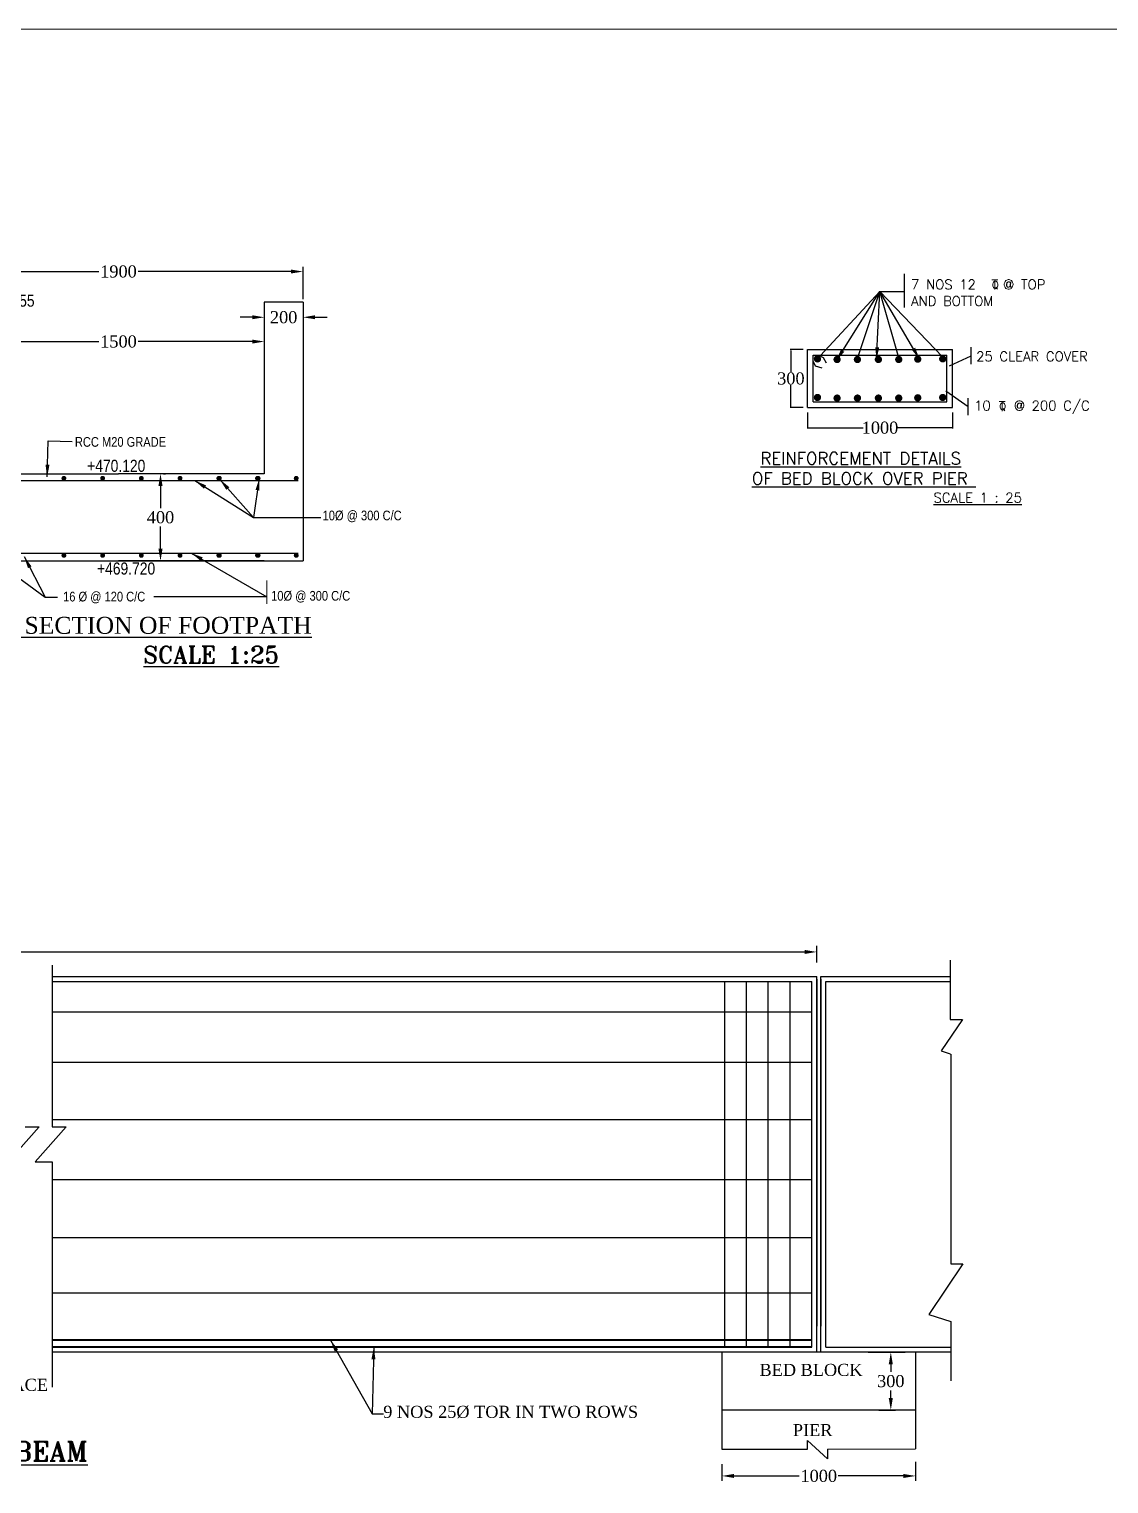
# Model space of a CAD drawing. Header units: millimetres. Extents: x 80 to 6605, y -575 to 2491.
# Drawn here: x 6029.2 to 6252.3, y -275.2 to 25.4 of the extents above; entities that cross this region are included whole.
import ezdxf
from ezdxf.enums import TextEntityAlignment as Align

# ---------------------------------------------------------------- set-up
doc = ezdxf.new("R2010")
doc.units = ezdxf.units.MM
for name, color, linetype in [('abutment', 2, 'Continuous'), ('border', 7, 'Continuous'), ('TEXT_GENERAL', 4, 'Continuous')]:
    doc.layers.add(name, color=color, linetype=linetype)
doc.styles.add('ARIAL NARROW', font='ARIALN.TTF')
doc.styles.add('arn', font='ARIALN.TTF')
doc.styles.add('ROMANT', font='romant')
doc.styles.add('SIMPLEX', font='simplex.shx')
doc.styles.get("Standard").update_dxf_attribs({"font": 'times.ttf', "height": 2.5})
doc.styles.add('TIMES NEW ROMAN', font='times.ttf')
doc.styles.add('TNR_2.5', font='times.ttf', dxfattribs={"height": 2.5})
doc.dimstyles.new('ISO-25', dxfattribs={"dimtxt": 2.5, "dimasz": 2.5, "dimexe": 1.25, "dimexo": 0.625, "dimtad": 1, "dimlfac": 25, "dimtxsty": 'Standard', "dimcen": 2.5, "dimadec": 0, "dimazin": 0, "dimtfac": 1, "dimtmove": 0, "dimatfit": 3, "dimfxl": 1, "dimarcsym": 0})
doc.dimstyles.get("Standard").update_dxf_attribs({"dimtxt": 0.18, "dimasz": 0.18, "dimexe": 0.18, "dimexo": 0.0625, "dimgap": 0.09, "dimtad": 0, "dimtih": 1, "dimtoh": 1, "dimdec": 4, "dimzin": 0, "dimdsep": 46, "dimtxsty": 'Standard', "dimcen": 0.09, "dimadec": 0, "dimazin": 0, "dimtfac": 1, "dimtdec": 4, "dimtofl": 0, "dimtmove": 0, "dimatfit": 3, "dimfxl": 1, "dimtolj": 1, "dimtzin": 0, "dimarcsym": 0})
doc.dimstyles.new('STYLE_ESH', dxfattribs={"dimtxt": 2.5, "dimasz": 2.5, "dimexe": 1, "dimexo": 0.625, "dimtad": 0, "dimtih": 1, "dimtoh": 1, "dimdec": 0, "dimlfac": 100, "dimzin": 9, "dimdsep": 46, "dimtxsty": 'TNR_2.5', "dimcen": 2.5, "dimadec": 0, "dimazin": 2, "dimtfac": 1, "dimtdec": 0, "dimtofl": 0, "dimtmove": 2, "dimatfit": 3, "dimfxl": 1, "dimarcsym": 0})

# ---------------------------------------------------------------- blocks, each defined once
blk = doc.blocks.new('*D95')
at = {"color": 0, "lineweight": -2, "transparency": 16777216}
for p, q in [((5834.05, -167.46), (5834.05, -164.05)), ((5836.55, -165.3), (6189.45, -165.3)), ((6191.95, -167.46), (6191.95, -164.05))]:
    blk.add_line(p, q, dxfattribs=at)
at = {"color": 0, "transparency": 16777216}
for points in [[(5836.55, -164.89), (5836.55, -165.72), (5834.05, -165.3)], [(6189.45, -164.89), (6189.45, -165.72), (6191.95, -165.3)]]:
    blk.add_solid(points, dxfattribs=at)
at = {"layer": 'Defpoints', "color": 0, "transparency": 16777216}
for p in [(6191.95, -165.3), (5834.05, -168.08), (6191.95, -168.08)]:
    blk.add_point(p, dxfattribs=at)
at = {"color": 0, "transparency": 16777216, "insert": (6013, -163.41), "char_height": 2.5, "attachment_point": 5}
blk.add_mtext('13500', dxfattribs=at)
blk = doc.blocks.new('*D96')
at = {"color": 0, "lineweight": -2, "transparency": 16777216}
for p, q in [((6190.02, -53.84), (6190.02, -57.14)), ((6220.02, -53.84), (6220.02, -57.14)), ((6190.2, -56.96), (6201.52, -56.96)), ((6219.84, -56.96), (6208.52, -56.96))]:
    blk.add_line(p, q, dxfattribs=at)
at = {"color": 0, "transparency": 16777216}
for points in [[(6190.2, -56.93), (6190.2, -56.99), (6190.02, -56.96)], [(6219.84, -56.93), (6219.84, -56.99), (6220.02, -56.96)]]:
    blk.add_solid(points, dxfattribs=at)
at = {"layer": 'Defpoints', "color": 0, "transparency": 16777216}
for p in [(6190.02, -53.77), (6220.02, -53.77), (6220.02, -56.96)]:
    blk.add_point(p, dxfattribs=at)
at = {"color": 0, "transparency": 16777216, "insert": (6205.02, -56.96), "char_height": 2.5, "attachment_point": 5}
blk.add_mtext('\\A1;1000', dxfattribs=at)
blk = doc.blocks.new('*D97')
at = {"color": 0, "lineweight": -2, "transparency": 16777216}
for p, q in [((6189.17, -40.79), (6186.43, -40.79)), ((6186.61, -40.97), (6186.61, -45.42)), ((6186.61, -52.61), (6186.61, -48.15)), ((6189.17, -52.79), (6186.43, -52.79))]:
    blk.add_line(p, q, dxfattribs=at)
at = {"color": 0, "transparency": 16777216}
for points in [[(6186.58, -40.97), (6186.64, -40.97), (6186.61, -40.79)], [(6186.58, -52.61), (6186.64, -52.61), (6186.61, -52.79)]]:
    blk.add_solid(points, dxfattribs=at)
at = {"layer": 'Defpoints', "color": 0, "transparency": 16777216}
for p in [(6186.61, -40.79), (6189.23, -40.79), (6189.23, -52.79)]:
    blk.add_point(p, dxfattribs=at)
at = {"color": 0, "transparency": 16777216, "insert": (6186.61, -46.79), "char_height": 2.5, "attachment_point": 5}
blk.add_mtext('\\A1;300', dxfattribs=at)
blk = doc.blocks.new('*D106')
at = {"color": 0, "lineweight": -2, "transparency": 16777216}
for p, q in [((6204.81, -248.01), (6208.25, -248.01)), ((6207.25, -250.51), (6207.25, -252.11)), ((6207.25, -257.51), (6207.25, -255.91)), ((6204.81, -260.01), (6208.25, -260.01))]:
    blk.add_line(p, q, dxfattribs=at)
at = {"color": 0, "transparency": 16777216}
for points in [[(6206.83, -250.51), (6207.67, -250.51), (6207.25, -248.01)], [(6206.83, -257.51), (6207.67, -257.51), (6207.25, -260.01)]]:
    blk.add_solid(points, dxfattribs=at)
at = {"layer": 'Defpoints', "color": 0, "transparency": 16777216}
for p in [(6204.19, -248.01), (6204.19, -260.01), (6207.25, -260.01)]:
    blk.add_point(p, dxfattribs=at)
at = {"color": 0, "transparency": 16777216, "insert": (6207.25, -254.01), "char_height": 2.5, "attachment_point": 5, "style": 'TNR_2.5'}
blk.add_mtext('300', dxfattribs=at)
blk = doc.blocks.new('*D107')
at = {"color": 0, "lineweight": -2, "transparency": 16777216}
for p, q in [((6172.37, -271.16), (6172.37, -274.6)), ((6174.87, -273.6), (6188.34, -273.6)), ((6209.87, -273.6), (6196.41, -273.6)), ((6212.37, -270.68), (6212.37, -274.6))]:
    blk.add_line(p, q, dxfattribs=at)
at = {"color": 0, "transparency": 16777216}
for points in [[(6174.87, -273.19), (6174.87, -274.02), (6172.37, -273.6)], [(6209.87, -273.19), (6209.87, -274.02), (6212.37, -273.6)]]:
    blk.add_solid(points, dxfattribs=at)
at = {"layer": 'Defpoints', "color": 0, "transparency": 16777216}
for p in [(6172.37, -270.53), (6212.37, -270.05), (6212.37, -273.6)]:
    blk.add_point(p, dxfattribs=at)
at = {"color": 0, "transparency": 16777216, "insert": (6192.37, -273.6), "char_height": 2.5, "attachment_point": 5, "style": 'TNR_2.5'}
blk.add_mtext('1000', dxfattribs=at)
blk = doc.blocks.new('*D166')
at = {"color": 0, "lineweight": -2, "transparency": 16777216}
for p, q in [((6009.58, -30.36), (6009.58, -23.68)), ((6085.82, -30.36), (6085.82, -23.68)), ((6012.08, -24.68), (6043.66, -24.68)), ((6083.32, -24.68), (6051.73, -24.68))]:
    blk.add_line(p, q, dxfattribs=at)
at = {"color": 0, "transparency": 16777216}
for points in [[(6012.08, -24.26), (6012.08, -25.09), (6009.58, -24.68)], [(6083.32, -24.26), (6083.32, -25.09), (6085.82, -24.68)]]:
    blk.add_solid(points, dxfattribs=at)
at = {"layer": 'Defpoints', "color": 0, "transparency": 16777216}
for p in [(6085.82, -24.68), (6009.58, -30.98), (6085.82, -30.98)]:
    blk.add_point(p, dxfattribs=at)
at = {"color": 0, "transparency": 16777216, "insert": (6047.7, -24.68), "char_height": 2.5, "attachment_point": 5, "style": 'TNR_2.5'}
blk.add_mtext('1900', dxfattribs=at)
blk = doc.blocks.new('*D167')
at = {"color": 0, "lineweight": -2, "transparency": 16777216}
for p, q in [((6017.58, -31.61), (6017.58, -40.15)), ((6077.82, -31.61), (6077.82, -40.15)), ((6020.08, -39.15), (6043.66, -39.15)), ((6075.32, -39.15), (6051.73, -39.15))]:
    blk.add_line(p, q, dxfattribs=at)
at = {"color": 0, "transparency": 16777216}
for points in [[(6020.08, -38.74), (6020.08, -39.57), (6017.58, -39.15)], [(6075.32, -38.74), (6075.32, -39.57), (6077.82, -39.15)]]:
    blk.add_solid(points, dxfattribs=at)
at = {"layer": 'Defpoints', "color": 0, "transparency": 16777216}
for p in [(6017.58, -30.98), (6077.82, -30.98), (6077.82, -39.15)]:
    blk.add_point(p, dxfattribs=at)
at = {"color": 0, "transparency": 16777216, "insert": (6047.7, -39.15), "char_height": 2.5, "attachment_point": 5, "style": 'TNR_2.5'}
blk.add_mtext('1500', dxfattribs=at)
blk = doc.blocks.new('*D168')
at = {"color": 0, "lineweight": -2, "transparency": 16777216}
for p, q in [((6056.38, -68.98), (6056.38, -73.58)), ((6057.01, -66.48), (6057.38, -66.48)), ((6056.38, -81.98), (6056.38, -77.38)), ((6055.76, -84.48), (6055.38, -84.48))]:
    blk.add_line(p, q, dxfattribs=at)
at = {"color": 0, "transparency": 16777216}
for points in [[(6055.96, -68.98), (6056.8, -68.98), (6056.38, -66.48)], [(6055.96, -81.98), (6056.8, -81.98), (6056.38, -84.48)]]:
    blk.add_solid(points, dxfattribs=at)
at = {"layer": 'Defpoints', "color": 0, "transparency": 16777216}
for p in [(6056.38, -66.48), (6056.38, -84.48), (6056.38, -84.48)]:
    blk.add_point(p, dxfattribs=at)
at = {"color": 0, "transparency": 16777216, "insert": (6056.38, -75.48), "char_height": 2.5, "attachment_point": 5, "style": 'TNR_2.5'}
blk.add_mtext('400', dxfattribs=at)
blk = doc.blocks.new('*D189')
at = {"color": 0, "lineweight": -2, "transparency": 16777216}
for p, q in [((6077.82, -31.61), (6077.82, -35.13)), ((6085.82, -31.61), (6085.82, -35.13)), ((6075.32, -34.13), (6072.82, -34.13)), ((6088.32, -34.13), (6090.82, -34.13))]:
    blk.add_line(p, q, dxfattribs=at)
at = {"color": 0, "transparency": 16777216}
for points in [[(6075.32, -33.71), (6075.32, -34.54), (6077.82, -34.13)], [(6088.32, -33.71), (6088.32, -34.54), (6085.82, -34.13)]]:
    blk.add_solid(points, dxfattribs=at)
at = {"layer": 'Defpoints', "color": 0, "transparency": 16777216}
for p in [(6077.82, -30.98), (6085.82, -30.98), (6085.82, -34.13)]:
    blk.add_point(p, dxfattribs=at)
at = {"color": 0, "transparency": 16777216, "insert": (6081.82, -34.13), "char_height": 2.5, "attachment_point": 5, "style": 'TNR_2.5'}
blk.add_mtext('200', dxfattribs=at)

msp = doc.modelspace()

# ---------------------------------------------------------------- linework, layer by layer
for p, q in [((6209.98111, -25.13453), (6209.98111, -32.13)), ((6204.99777, -28.79112), (6209.94495, -28.79112)), ((6190.01944, -52.78565), (6190.01944, -40.78565)), ((6190.01944, -40.78565), (6220.01944, -40.78565)), ((6191.21944, -51.58565), (6191.21944, -41.98565)), ((6191.21944, -41.98565), (6218.81944, -41.98565)), ((6192.39323, -41.98565), (6193.30296, -42.4197)), ((6218.81944, -51.58565), (6218.81944, -41.98565)), ((6220.01944, -52.78565), (6220.01944, -40.78565)), ((6223.82, -43.81269), (6223.82, -40.34206)), ((6191.21944, -43.2771), (6191.59721, -44.18614)), ((6191.59721, -44.18614), (6192.98248, -44.59935)), ((6193.30296, -42.4197), (6193.88188, -43.56634)), ((6223.24094, -54.33237), (6223.24094, -50.86175)), ((6190.01944, -52.78565), (6220.01944, -52.78565)), ((6190.01944, -52.78565), (6220.01944, -52.78565)), ((6191.21944, -51.58565), (6218.81944, -51.58565)), ((6034.01956, -168.00539), (6034.01956, -201.43778)), ((6219.54637, -166.98618), (6219.54637, -179.29553)), ((6034.01956, -170.4091), (6191.94767, -170.4091)), ((6034.01956, -170.4091), (6191.94767, -170.4091)), ((6191.94767, -248.0091), (6191.94767, -170.4091)), ((6191.94767, -170.9091), (6191.94767, -242.67106)), ((6192.81491, -170.4091), (6219.54637, -170.4091)), ((6192.81491, -170.4091), (6219.54637, -170.4091)), ((6192.81491, -248.0091), (6192.81491, -170.4091)), ((6192.81491, -170.9091), (6192.81491, -242.67106)), ((6034.01956, -171.4091), (6190.94767, -171.4091)), ((6172.94767, -247.0091), (6172.94767, -171.4091)), ((6177.44767, -247.0091), (6177.44767, -171.4091)), ((6181.94767, -247.0091), (6181.94767, -171.4091)), ((6186.44767, -247.0091), (6186.44767, -171.4091)), ((6190.94767, -247.0091), (6190.94767, -171.4091)), ((6193.81491, -171.4091), (6219.54637, -171.4091)), ((6193.81491, -247.0091), (6193.81491, -171.4091)), ((6034.01956, -177.66923), (6190.94767, -177.66923)), ((6222.03351, -179.29553), (6217.68022, -185.75338)), ((6219.54637, -179.29553), (6222.03351, -179.29553)), ((6217.68022, -185.75338), (6219.54637, -186.33901)), ((6219.68067, -186.41377), (6219.68067, -229.76787)), ((6034.01956, -188.07021), (6190.94767, -188.07021)), ((6031.2916, -201.43778), (6024.90263, -208.66187)), ((6028.43337, -201.43778), (6031.2916, -201.43778)), ((6036.87779, -201.43778), (6030.48882, -208.66187)), ((6034.01956, -199.92813), (6190.94767, -199.92813)), ((6034.01956, -201.43778), (6036.87779, -201.43778)), ((6030.48882, -208.66187), (6034.01956, -208.66187)), ((6034.01956, -208.66187), (6034.01956, -255.25264)), ((6034.01956, -212.35669), (6190.94767, -212.35669)), ((6034.01956, -224.33604), (6190.94767, -224.33604)), ((6222.11877, -229.76787), (6215.07357, -240.21899)), ((6219.63163, -229.76787), (6222.11877, -229.76787)), ((6034.01956, -235.7806), (6190.94767, -235.7806)), ((6215.07357, -240.21899), (6219.63163, -241.64938)), ((6219.63163, -241.64938), (6219.63163, -253.95874)), ((6192.81491, -248.0091), (6034.01956, -248.0091)), ((6172.37331, -248.0091), (6172.37331, -268.03456)), ((6219.63163, -248.0091), (6192.81491, -248.0091)), ((6202.57267, -248.0091), (6210.24715, -248.0091)), ((6212.37331, -248.0091), (6212.37331, -268.0274)), ((6212.37331, -260.0091), (6172.37331, -260.0091)), ((6194.14925, -270.04388), (6190.01774, -266.25839)), ((6190.01774, -268.03456), (6190.01774, -266.25839)), ((6172.37331, -268.03456), (6190.01774, -268.03456)), ((6194.14925, -268.03456), (6212.37331, -268.0274)), ((6194.14925, -268.03456), (6194.14925, -270.04388))]:
    msp.add_line(p, q)
at = {"color": 0}
for p, q in [((6077.81728, -30.98149), (6077.81728, -66.48149)), ((6085.81728, -30.98149), (6077.81728, -30.98149)), ((6085.81728, -30.98149), (6085.81728, -84.48149)), ((6010.59502, -67.89233), (6075.81728, -67.89233)), ((6017.57728, -66.48149), (6047.69728, -66.48149)), ((6029.80849, -67.89233), (6033.86184, -67.89233)), ((6077.81728, -66.48149), (6047.69728, -66.48149)), ((6065.58607, -67.89233), (6084.81482, -67.89233)), ((6010.59502, -82.86285), (6075.81728, -82.86285)), ((6029.80849, -82.86285), (6033.86184, -82.86285)), ((6065.58607, -82.86285), (6084.81482, -82.86285)), ((6009.57728, -84.48149), (6085.81728, -84.48149)), ((6077.81728, -84.48149), (6047.69728, -84.48149)), ((6078.31714, -91.91696), (6054.99134, -91.91696))]:
    msp.add_line(p, q, dxfattribs=at)
at = {"lineweight": 40}
for p, q in [((6190.94767, -245.5091), (6034.01956, -245.5091)), ((6190.94767, -247.0091), (6034.01956, -247.0091))]:
    msp.add_line(p, q, dxfattribs=at)
at = {"ltscale": 6}
msp.add_line((6193.81491, -247.0091), (6219.63163, -247.0091), dxfattribs=at)
at = {"const_width": 0.75}
for points in [[(6191.72406, -42.72856, 1), (6192.47406, -42.72856, 1)], [(6212.4434, -42.79292, 1), (6213.1934, -42.79292, 1)], [(6217.59933, -42.72856, 1), (6218.34933, -42.72856, 1)], [(6195.78076, -42.85727, 1), (6196.53076, -42.85727, 1)], [(6199.98323, -42.85727, 1), (6200.73323, -42.85727, 1)], [(6204.31303, -42.85727, 1), (6205.06303, -42.85727, 1)], [(6208.51548, -42.85727, 1), (6209.26548, -42.85727, 1)], [(6191.72406, -50.70618, 1), (6192.47406, -50.70618, 1)], [(6195.78076, -50.83488, 1), (6196.53076, -50.83488, 1)], [(6199.98323, -50.83488, 1), (6200.73323, -50.83488, 1)], [(6204.31303, -50.83488, 1), (6205.06303, -50.83488, 1)], [(6208.51548, -50.83488, 1), (6209.26548, -50.83488, 1)], [(6212.4434, -50.77053, 1), (6213.1934, -50.77053, 1)], [(6217.59933, -50.70618, 1), (6218.34933, -50.70618, 1)]]:
    msp.add_lwpolyline(points, format="xyb", close=True, dxfattribs=at)
at = {"color": 0, "const_width": 0.5}
for points in [[(6036.17047, -67.41079, 1), (6036.67047, -67.41079, 1)], [(6044.17047, -67.41079, 1), (6044.67047, -67.41079, 1)], [(6052.17047, -67.41079, 1), (6052.67047, -67.41079, 1)], [(6060.17047, -67.41079, 1), (6060.67047, -67.41079, 1)], [(6068.17047, -67.41079, 1), (6068.67047, -67.41079, 1)], [(6068.29047, -67.41079, 1), (6068.79047, -67.41079, 1)], [(6076.17047, -67.41079, 1), (6076.67047, -67.41079, 1)], [(6076.29047, -67.41079, 1), (6076.79047, -67.41079, 1)], [(6084.17047, -67.41079, 1), (6084.67047, -67.41079, 1)], [(6036.17047, -83.34439, -1), (6036.67047, -83.34439, -1)], [(6044.17047, -83.34439, -1), (6044.67047, -83.34439, -1)], [(6052.17047, -83.34439, -1), (6052.67047, -83.34439, -1)], [(6060.17047, -83.34439, -1), (6060.67047, -83.34439, -1)], [(6068.17047, -83.34439, -1), (6068.67047, -83.34439, -1)], [(6068.29047, -83.34439, -1), (6068.79047, -83.34439, -1)], [(6076.17047, -83.34439, -1), (6076.67047, -83.34439, -1)], [(6076.29047, -83.34439, -1), (6076.79047, -83.34439, -1)], [(6084.17047, -83.34439, -1), (6084.67047, -83.34439, -1)]]:
    msp.add_lwpolyline(points, format="xyb", close=True, dxfattribs=at)
at = {"layer": 'abutment', "color": 0, "lineweight": 5}
msp.add_line((6078.31714, -93.3237), (6078.31714, -88.51878), dxfattribs=at)
at = {"layer": 'border', "lineweight": 5}
msp.add_line((6449.115, 25.4283), (5589.115, 25.4283), dxfattribs=at)

# ---------------------------------------------------------------- texts
for s, height, style, p in [('7 NOS 12   @ TOP', 2, 'SIMPLEX', (6211.44171, -28.35361)), ('T ', 2, 'SIMPLEX', (6228.05469, -28.41369)), ('Q', 1.5, 'SIMPLEX', (6228.1568, -28.18929)), ('AND BOTTOM', 2, 'SIMPLEX', (6211.44171, -31.78218)), ('25 CLEAR COVER', 2, 'SIMPLEX', (6224.88545, -43.23034)), ('10   @ 200 C/C', 2, 'SIMPLEX', (6224.4634, -53.39748)), ('T ', 2, 'SIMPLEX', (6229.56152, -53.5172)), ('Q', 1.5, 'SIMPLEX', (6229.66363, -53.29281)), ('%%UREINFORCEMENT DETAILS', 2.5, 'ROMANT', (6180.30845, -64.5363)), ('%%UOF BED BLOCK OVER PIER ', 2.5, 'ROMANT', (6178.54483, -68.68869)), ('%%USCALE 1 : 25', 2, 'SIMPLEX', (6216.08222, -72.4099)), ('%%ULONGITUDINAL SECTION OF END BEAM', 4, 'ROMANT', (5931.44684, -270.49832))]:
    msp.add_text(s, height=height, dxfattribs=dict(style=style)).set_placement(p)
at = {"color": 0, "lineweight": 9, "style": 'arn'}
for s, p in [('RCC M20 GRADE', (6038.69347, -60.88816)), ('10%%C @ 300 C/C', (6089.86919, -76.09107)), ('16 %%C @ 120 C/C', (6036.25566, -92.85815)), ('10%%C @ 300 C/C', (6079.23884, -92.69586))]:
    msp.add_text(s, height=2, dxfattribs=at).set_placement(p)
at = {"color": 0, "style": 'ARIAL NARROW'}
msp.add_text('+467.640', height=0.025, dxfattribs=at).set_placement((6053.95233, -85.40484), align=Align.MIDDLE)
at = {"color": 0, "style": 'TIMES NEW ROMAN'}
msp.add_text('%%UCROSS SECTION OF FOOTPATH', height=3.5, dxfattribs=at).set_placement((6010.21397, -99.54864))
for s, p in [('BED BLOCK', (6180.11884, -252.92939)), ('PIER', (6187.01704, -265.37047))]:
    msp.add_text(s, height=2.5).set_placement(p)
at = {"color": 0, "insert": (6052.83396, -102.11431), "char_height": 3.5, "width": 35.7622222, "attachment_point": 1, "style": 'ROMANT'}
msp.add_mtext('{\\LSCALE 1:25}', dxfattribs=at)
at = {"char_height": 2.5, "attachment_point": 1}
for s, insert, width in [('10%%C TOR @ 180 C/C  ON EACH FACE', (5970.90809, -253.50941), 112.5587955), ('9 NOS 25%%C TOR IN TWO ROWS', (6102.39201, -259.09822), 90.9920635)]:
    msp.add_mtext(s, dxfattribs=dict(at, insert=insert, width=width))
at = {"layer": 'TEXT_GENERAL', "color": 0, "lineweight": 9, "style": 'ARIAL NARROW'}
for s, p in [('+471.555', (6018.34138, -31.93911)), ('+470.120', (6041.22041, -66.07892)), ('+469.720', (6043.25794, -87.30947))]:
    msp.add_text(s, height=2.5, dxfattribs=at).set_placement(p)

# ---------------------------------------------------------------- dimensions: what is measured, and where the dimension line sits
at = {"color": 0}
for base, p1, p2, text, picture, middle in [((6085.81728, -24.67729), (6009.57728, -30.98149), (6085.81728, -30.98149), '1900', '*D166', (6047.69728, -24.67729)), ((6077.81728, -39.15251), (6017.57728, -30.98149), (6077.81728, -30.98149), '1500', '*D167', (6047.69728, -39.15251))]:
    dim = msp.add_linear_dim(base=base, p1=p1, p2=p2, text=text, dimstyle='STYLE_ESH', dxfattribs=at)
    dim.commit()
    dim.dimension.update_dxf_attribs({"geometry": picture, "text_midpoint": middle})
for base, p1, p2, text, dimstyle, picture, middle in [((6085.81728, -34.12501), (6077.81728, -30.98149), (6085.81728, -30.98149), '200', 'STYLE_ESH', '*D189', (6081.81728, -34.12501)), ((6191.94767, -165.30256), (5834.04511, -168.08023), (6191.94767, -168.08023), '13500', 'ISO-25', '*D95', (6012.99639, -163.40593)), ((6212.37331, -273.6039), (6172.37331, -270.53489), (6212.37331, -270.05031), '1000', 'STYLE_ESH', '*D107', (6192.37331, -273.6039))]:
    dim = msp.add_linear_dim(base=base, p1=p1, p2=p2, text=text, dimstyle=dimstyle)
    dim.commit()
    dim.dimension.update_dxf_attribs({"geometry": picture, "text_midpoint": middle})
dim = msp.add_linear_dim(base=(6186.60928, -40.78565), p1=(6189.22789, -52.78565), p2=(6189.22789, -40.78565), angle=90, text='300', dimstyle='Standard', override={"dimscale": 1})
dim.commit()
dim.dimension.update_dxf_attribs({"geometry": '*D97', "text_midpoint": (6186.60928, -46.78565)})
dim = msp.add_linear_dim(base=(6220.01944, -56.95788), p1=(6190.01944, -53.77402), p2=(6220.01944, -53.77402), text='1000', dimstyle='Standard', override={"dimscale": 1})
dim.commit()
dim.dimension.update_dxf_attribs({"geometry": '*D96', "text_midpoint": (6205.01944, -56.95788)})
dim = msp.add_linear_dim(base=(6056.38145, -84.48149), p1=(6056.38145, -66.48149), p2=(6056.38145, -84.48149), angle=90, text='400', dimstyle='STYLE_ESH', dxfattribs=at)
dim.commit()
dim.dimension.update_dxf_attribs({"geometry": '*D168', "text_midpoint": (6056.38145, -75.48149)})
dim = msp.add_linear_dim(base=(6207.24891, -260.0091), p1=(6204.18865, -248.0091), p2=(6204.18865, -260.0091), angle=90, text='300', dimstyle='STYLE_ESH')
dim.commit()
dim.dimension.update_dxf_attribs({"geometry": '*D106', "text_midpoint": (6207.24891, -254.0091)})

# ---------------------------------------------------------------- leaders
for points, dimstyle, override in [([(6191.84435, -43.00379), (6204.99777, -28.79112)], 'Standard', {"dimscale": 1}), ([(6200.41944, -42.46022), (6204.99777, -28.79112)], 'Standard', {"dimscale": 1}), ([(6208.89048, -42.48227), (6204.99777, -28.79112)], 'Standard', {"dimscale": 1}), ([(6217.97433, -42.35356), (6204.99777, -28.79112)], 'Standard', {"dimscale": 1}), ([(6219.38051, -44.19831), (6223.82, -42.07737)], 'Standard', {"dimscale": 1}), ([(6218.60843, -49.31925), (6223.24094, -52.59706)], 'Standard', {"dimscale": 1}), ([(6100.43414, -247.0091), (6100.08565, -260.75895), (6102.45193, -260.75895)], 'STYLE_ESH', {"dimgap": 0.625, "dimtad": 0})]:
    msp.add_leader(points, dimstyle=dimstyle, override=override)
at = {"ltscale": 6}
for points in [[(6195.95619, -43.17475), (6204.99777, -28.79112)], [(6204.31303, -42.85727), (6204.99777, -28.79112)], [(6213.1934, -42.79292), (6204.99777, -28.79112)], [(6091.49482, -245.5091), (6100.08565, -260.75895)]]:
    msp.add_leader(points, dimstyle='ISO-25', override={"dimgap": 0.625, "dimtad": 0}, dxfattribs=at)
at = {"color": 0}
msp.add_leader([(6032.95469, -67.11123), (6033.19312, -59.6694), (6038.10052, -59.80935)], dimstyle='STYLE_ESH', dxfattribs=at)
for points in [[(6063.46425, -67.89233), (6075.56842, -75.51631)], [(6068.62989, -67.64425), (6075.56842, -75.51631), (6089.46931, -75.51631)], [(6076.79047, -67.41079), (6075.56842, -75.51631)], [(6020.42974, -83.1304), (6032.53456, -92.00837)], [(6028.23079, -83.58448), (6032.53456, -92.00837), (6035.12555, -92.00837)], [(6062.73721, -82.86285), (6078.31714, -91.91696)]]:
    msp.add_leader(points, dimstyle='STYLE_ESH', override={"dimgap": 0.625, "dimtad": 0}, dxfattribs=at)

doc.saveas('drawing.dxf')
